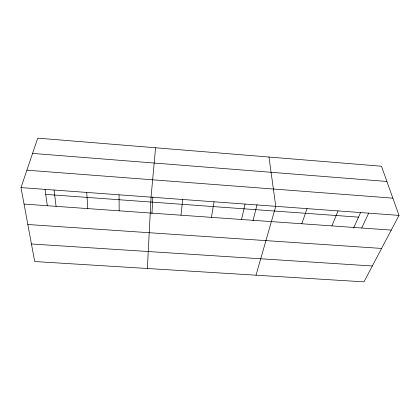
<?xml version="1.0" encoding="UTF-8"?>
<svg xmlns="http://www.w3.org/2000/svg" width="420" height="420" viewBox="0 0 420 420"><rect width="100%" height="100%" fill="white"/><g stroke="black" fill="none" stroke-linecap="round" stroke-linejoin="round"><path stroke-width="0.63" d="M147.373 268.49L151.058 197.159L155.568 147.772M151.946 213.617L152.864 196.943M180.983 215.203L182.721 199.484M211.417 217.355L214.058 201.789M241.553 219.492L245.07 204.067M252.998 220.778L257.056 204.614M256.011 275.195L275.767 206.325L268.989 157.038M21 187.598L37.737 138.143L381.486 166.231L399 215.387L363.951 281.857L34.697 261.534L21 187.598L399 215.387M301.807 223.766L307.062 208.625M331.921 225.897L338.026 210.903M353.561 228.097L360.649 212.405M361.73 228.013L368.671 213.155M31.448 243.989L372.32 265.981M27.836 224.511L381.575 248.43M24.05 204.078L391.241 230.102M45.733 194.397L358.507 217.14M26.89 170.189L392.858 198.146M32.571 153.41L386.915 181.466M45.014 189.352L47.35 205.795M54.033 190.029L56.086 206.346M86.72 192.428L87.796 208.593M119.054 194.806L119.175 210.819"/></g></svg>
